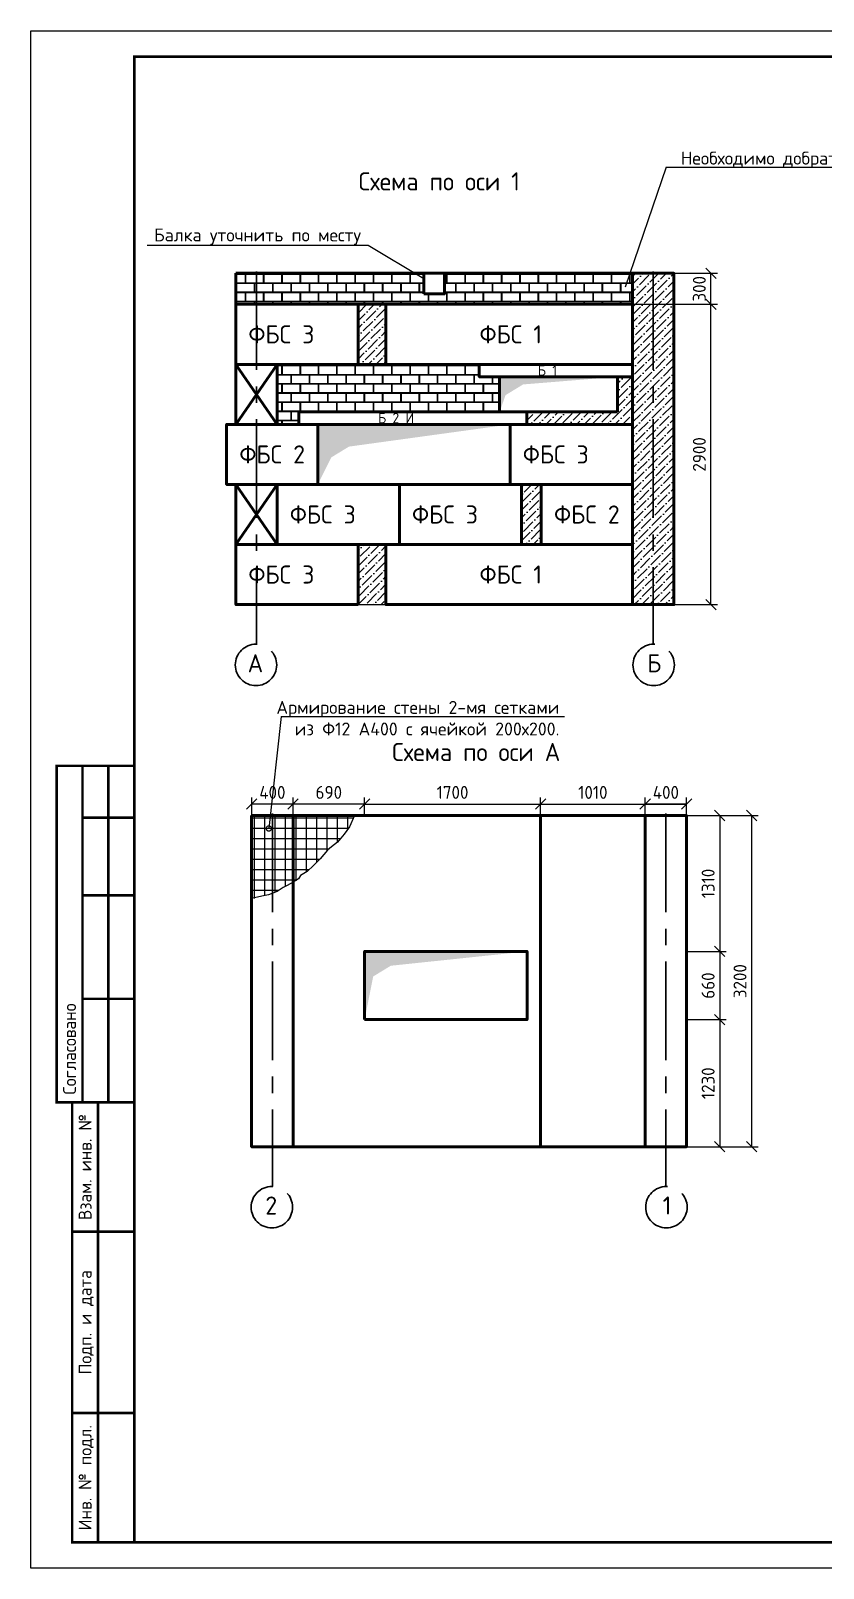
# Model space of a CAD drawing. Header units: millimetres. Extents: x 1601 to 14530, y 1157 to 12625.
# Drawn here: x 7853.9 to 8007, y 2145.9 to 2442.9 of the extents above; entities that cross this region are included whole.
import ezdxf
from ezdxf.enums import TextEntityAlignment as Align

# ---------------------------------------------------------------- set-up
doc = ezdxf.new("R2010")
doc.units = ezdxf.units.MM
doc.linetypes.add('осевая2', pattern=[28.575, 19.05, -3.175, 3.175, -3.175])
for name, color, linetype, lineweight in [('Осевая', 2, 'осевая2', 30), ('Основной', 1, 'Continuous', 60), ('Размер 3.5', 250, 'Continuous', 35)]:
    doc.layers.add(name, color=color, linetype=linetype, lineweight=lineweight)
doc.styles.add('-ISOCPEUR-', font='isocpeur.TTF')
doc.styles.add('GOST', font='GOST Common.ttf')
doc.styles.get("Standard").update_dxf_attribs({"font": 'GOST Common.ttf'})
doc.dimstyles.new('М 1 к 50', dxfattribs={"dimtxt": 2.5, "dimasz": 2, "dimexe": 1.25, "dimexo": 0, "dimgap": 1, "dimtad": 1, "dimdec": 0, "dimlfac": 50, "dimzin": 0, "dimdsep": 46, "dimtxsty": 'GOST', "dimblk": 'OBLIQUE', "dimcen": 0, "dimclrd": 256, "dimclre": 256, "dimclrt": 256, "dimazin": 2, "dimtfac": 1, "dimtdec": 0, "dimtmove": 0, "dimatfit": 3, "dimldrblk": 'NONE', "dimfxl": 1.25, "dimtolj": 1, "dimtzin": 0, "dimlwd": -1, "dimlwe": -1, "dimarcsym": 2})
pattern_1 = [(45, (431.6382, -386.6895), (0.55565335, 2.03739561), [2.619375, -0.523875, 0, -0.523875])]
pattern_2 = [(0, (431.6382, -386.6895), (1.76784, 1.76784), [3.4528125, -0.0828675]), (0, (429.8703, -386.6066), (1.76784, 1.76784), [3.4528125, -0.0828675]), (90, (431.6382, -386.6895), (-1.76784, 1.76784), [-1.8507075, 1.6849725]), (90, (431.5553, -386.6895), (-1.76784, 1.76784), [-1.8507075, 1.6849725])]

# ---------------------------------------------------------------- blocks, each defined once
blk = doc.blocks.new('*U36')
at = {"layer": 'Основной', "ltscale": 20}
blk.add_lwpolyline([(0, -290), (2380, -290), (2380, 290), (0, 290)], close=True, dxfattribs=at)
at = {"layer": 'Основной', "ltscale": 20, "flags": 1}
for tag, p in [('ВЕС', (579, 65)), ('ОБЪЕМ', (580, 62))]:
    blk.add_attdef(tag, p, '', height=2.5, dxfattribs=at)
at = {"layer": 'Основной', "ltscale": 20}
blk.add_attdef('НАЗВАНИЕ', (445, -134), '', height=38.9, dxfattribs=at)
blk = doc.blocks.new('*U328')
at = {"layer": 'Основной', "ltscale": 20}
blk.add_lwpolyline([(0, -290), (1180, -290), (1180, 290), (0, 290)], close=True, dxfattribs=at)
at = {"layer": 'Основной', "ltscale": 20, "flags": 1}
for tag, p in [('ВЕС', (579, 65)), ('ОБЪЕМ', (580, 62))]:
    blk.add_attdef(tag, p, '', height=2.5, dxfattribs=at)
at = {"layer": 'Основной', "ltscale": 20}
blk.add_attdef('НАЗВАНИЕ', (445, -134), '', height=38.9, dxfattribs=at)
blk = doc.blocks.new('*U37')
at = {"layer": 'Основной', "ltscale": 20}
blk.add_lwpolyline([(0, -290), (880, -290), (880, 290), (0, 290)], close=True, dxfattribs=at)
at = {"layer": 'Основной', "ltscale": 20, "flags": 1}
for tag, p in [('ВЕС', (579, 65)), ('ОБЪЕМ', (580, 62))]:
    blk.add_attdef(tag, p, '', height=2.5, dxfattribs=at)
at = {"layer": 'Основной', "ltscale": 20}
blk.add_attdef('НАЗВАНИЕ', (445, -134), '', height=38.9, dxfattribs=at)
blk = doc.blocks.new('_DotSmall')
at = {"color": 0, "linetype": 'ByBlock', "const_width": 0.5}
blk.add_lwpolyline([(-0.0625, 0, 1), (0.0625, 0, 1)], format="xyb", close=True, dxfattribs=at)
blk = doc.blocks.new('_Oblique')
at = {"color": 0, "linetype": 'ByBlock', "lineweight": -2}
blk.add_line((-0.5, -0.5), (0.5, 0.5), dxfattribs=at)
blk = doc.blocks.new('*D398')
at = {"transparency": 16777216}
for p, q in [((7970.14, 2390.06), (7986.56, 2390.06)), ((7985.31, 2332.06), (7985.31, 2390.06)), ((7978.14, 2332.06), (7986.56, 2332.06))]:
    blk.add_line(p, q, dxfattribs=at)
at = {"layer": 'Defpoints', "color": 0, "transparency": 16777216}
for p in [(7970.14, 2390.06), (7985.31, 2390.06), (7978.14, 2332.06)]:
    blk.add_point(p, dxfattribs=at)
at = {"transparency": 16777216, "xscale": 2, "yscale": 2, "zscale": 2}
for p, rotation in [((7985.31, 2390.06), 90), ((7985.31, 2332.06), 270)]:
    blk.add_blockref('_Oblique', p, dxfattribs=dict(at, rotation=rotation))
at = {"transparency": 16777216, "insert": (7983.06, 2361.06), "char_height": 2.5, "attachment_point": 5, "rotation": 90, "style": 'GOST'}
blk.add_mtext('\\A1;2900', dxfattribs=at)
blk = doc.blocks.new('_None')
blk = doc.blocks.new('*D399')
at = {"transparency": 16777216}
for p, q in [((7970.14, 2396.06), (7986.56, 2396.06)), ((7985.31, 2390.06), (7985.31, 2396.06)), ((7982.35, 2390.06), (7986.56, 2390.06))]:
    blk.add_line(p, q, dxfattribs=at)
at = {"layer": 'Defpoints', "color": 0, "transparency": 16777216}
for p in [(7970.14, 2396.06), (7985.31, 2396.06), (7982.35, 2390.06)]:
    blk.add_point(p, dxfattribs=at)
at = {"transparency": 16777216, "xscale": 2, "yscale": 2, "zscale": 2}
for p, rotation in [((7985.31, 2396.06), 90), ((7985.31, 2390.06), 270)]:
    blk.add_blockref('_Oblique', p, dxfattribs=dict(at, rotation=rotation))
at = {"transparency": 16777216, "insert": (7983.06, 2393.06), "char_height": 2.5, "attachment_point": 5, "rotation": 90, "style": 'GOST'}
blk.add_mtext('\\A1;300', dxfattribs=at)
blk = doc.blocks.new('*D400')
at = {"transparency": 16777216}
for p, q in [((7980.6, 2291.31), (7994.42, 2291.31)), ((7993.17, 2227.31), (7993.17, 2291.31)), ((7980.6, 2227.31), (7994.42, 2227.31))]:
    blk.add_line(p, q, dxfattribs=at)
at = {"layer": 'Defpoints', "color": 0, "transparency": 16777216}
for p in [(7980.6, 2291.31), (7993.17, 2291.31), (7980.6, 2227.31)]:
    blk.add_point(p, dxfattribs=at)
at = {"transparency": 16777216, "xscale": 2, "yscale": 2, "zscale": 2}
for p, rotation in [((7993.17, 2291.31), 90), ((7993.17, 2227.31), 270)]:
    blk.add_blockref('_Oblique', p, dxfattribs=dict(at, rotation=rotation))
at = {"transparency": 16777216, "insert": (7990.92, 2259.31), "char_height": 2.5, "attachment_point": 5, "rotation": 90, "style": 'GOST'}
blk.add_mtext('\\A1;3200', dxfattribs=at)
blk = doc.blocks.new('*U372')
blk.add_lwpolyline([(0, 0), (420, 0), (420, -297), (0, -297)], close=True)
at = {"const_width": 0.5}
blk.add_lwpolyline([(20, -5), (415, -5), (415, -292), (20, -292)], close=True, dxfattribs=at)
for points in [[(20, -207), (5, -207), (5, -142), (20, -142)], [(10, -142), (10, -207)], [(15, -142), (15, -207)], [(10, -152), (20, -152)], [(10, -167), (20, -167)], [(10, -187), (20, -187)], [(20, -292), (8, -292), (8, -207), (20, -207)], [(13, -207), (13, -292)], [(8, -232), (20, -232)], [(8, -267), (20, -267)]]:
    blk.add_lwpolyline(points, dxfattribs=at)
at = {"style": 'GOST'}
blk.add_text('Согласовано', height=2.5, rotation=90, dxfattribs=at).set_placement((7.5, -205.5), align=Align.MIDDLE_LEFT)
for s, p in [('Взам. инв. №', (10.5, -219.5)), ('Подп. и дата', (10.5, -249.5)), ('Инв. № подл.', (10.5, -279.5))]:
    blk.add_text(s, height=2.5, rotation=90, dxfattribs=at).set_placement(p, align=Align.MIDDLE_CENTER)
blk.add_attdef('РАЗРАБОТАЛ', text='', height=2.5, dxfattribs=at).set_placement((250.5, -264.22), align=Align.MIDDLE_LEFT)
blk.add_attdef('ПРОВЕРИЛ', (250.75, -270.73), '', height=2.5, dxfattribs=at)
at = {"style": 'GOST', "flags": 8}
for tag, p in [('ЛИСТ', (387.6, -271.87)), ('ЛИСТОВ', (405.3, -271.86)), ('ФОРМАТ', (380.97, -294.75))]:
    blk.add_attdef(tag, text='', height=3, dxfattribs=at).set_placement(p, align=Align.MIDDLE_CENTER)
blk.add_attdef('ИМЯ_ЧЕРТЕЖА_001', (321.53, -284.99), '', height=3, dxfattribs=at)
blk = doc.blocks.new('*D504')
at = {"transparency": 16777216}
for p, q in [((7980.6, 2291.31), (7988.26, 2291.31)), ((7987.01, 2291.31), (7987.01, 2265.05)), ((7980.6, 2265.05), (7988.26, 2265.05))]:
    blk.add_line(p, q, dxfattribs=at)
at = {"layer": 'Defpoints', "color": 0, "transparency": 16777216}
for p in [(7980.6, 2291.31), (7980.6, 2265.05), (7987.01, 2265.05)]:
    blk.add_point(p, dxfattribs=at)
at = {"transparency": 16777216, "xscale": 2, "yscale": 2, "zscale": 2}
for p, rotation in [((7987.01, 2291.31), 90), ((7987.01, 2265.05), 270)]:
    blk.add_blockref('_Oblique', p, dxfattribs=dict(at, rotation=rotation))
at = {"transparency": 16777216, "insert": (7984.76, 2278.18), "char_height": 2.5, "attachment_point": 5, "rotation": 90, "style": 'GOST'}
blk.add_mtext('\\A1;1310', dxfattribs=at)
blk = doc.blocks.new('*D505')
at = {"transparency": 16777216}
for p, q in [((7980.6, 2265.05), (7988.26, 2265.05)), ((7987.01, 2265.05), (7987.01, 2251.88)), ((7980.6, 2251.88), (7988.26, 2251.88))]:
    blk.add_line(p, q, dxfattribs=at)
at = {"layer": 'Defpoints', "color": 0, "transparency": 16777216}
for p in [(7980.6, 2265.05), (7980.6, 2251.88), (7987.01, 2251.88)]:
    blk.add_point(p, dxfattribs=at)
at = {"transparency": 16777216, "xscale": 2, "yscale": 2, "zscale": 2}
for p, rotation in [((7987.01, 2265.05), 90), ((7987.01, 2251.88), 270)]:
    blk.add_blockref('_Oblique', p, dxfattribs=dict(at, rotation=rotation))
at = {"transparency": 16777216, "insert": (7984.76, 2258.46), "char_height": 2.5, "attachment_point": 5, "rotation": 90, "style": 'GOST'}
blk.add_mtext('\\A1;660', dxfattribs=at)
blk = doc.blocks.new('*D506')
at = {"transparency": 16777216}
for p, q in [((7980.6, 2251.88), (7988.26, 2251.88)), ((7987.01, 2251.88), (7987.01, 2227.31)), ((7980.6, 2227.31), (7988.26, 2227.31))]:
    blk.add_line(p, q, dxfattribs=at)
at = {"layer": 'Defpoints', "color": 0, "transparency": 16777216}
for p in [(7980.6, 2251.88), (7980.6, 2227.31), (7987.01, 2227.31)]:
    blk.add_point(p, dxfattribs=at)
at = {"transparency": 16777216, "xscale": 2, "yscale": 2, "zscale": 2}
for p, rotation in [((7987.01, 2251.88), 90), ((7987.01, 2227.31), 270)]:
    blk.add_blockref('_Oblique', p, dxfattribs=dict(at, rotation=rotation))
at = {"transparency": 16777216, "insert": (7984.76, 2239.59), "char_height": 2.5, "attachment_point": 5, "rotation": 90, "style": 'GOST'}
blk.add_mtext('\\A1;1230', dxfattribs=at)
blk = doc.blocks.new('*D507')
at = {"transparency": 16777216}
for p, q in [((7972.6, 2291.31), (7972.6, 2294.77)), ((7980.6, 2293.52), (7972.6, 2293.52)), ((7980.6, 2291.31), (7980.6, 2294.77))]:
    blk.add_line(p, q, dxfattribs=at)
at = {"layer": 'Defpoints', "color": 0, "transparency": 16777216}
for p in [(7972.6, 2293.52), (7972.6, 2291.31), (7980.6, 2291.31)]:
    blk.add_point(p, dxfattribs=at)
at = {"transparency": 16777216, "xscale": 2, "yscale": 2, "zscale": 2, "rotation": 180}
blk.add_blockref('_Oblique', (7972.6, 2293.52), dxfattribs=at)
at = {"transparency": 16777216, "xscale": 2, "yscale": 2, "zscale": 2}
blk.add_blockref('_Oblique', (7980.6, 2293.52), dxfattribs=at)
at = {"transparency": 16777216, "insert": (7976.6, 2295.77), "char_height": 2.5, "attachment_point": 5, "style": 'GOST'}
blk.add_mtext('\\A1;400', dxfattribs=at)
blk = doc.blocks.new('*D508')
at = {"transparency": 16777216}
for p, q in [((7972.6, 2291.31), (7972.6, 2294.77)), ((7972.6, 2293.52), (7980.6, 2293.52)), ((7980.6, 2251.88), (7980.6, 2294.77))]:
    blk.add_line(p, q, dxfattribs=at)
at = {"layer": 'Defpoints', "color": 0, "transparency": 16777216}
for p in [(7980.6, 2293.52), (7972.6, 2291.31), (7980.6, 2251.88)]:
    blk.add_point(p, dxfattribs=at)
at = {"transparency": 16777216, "xscale": 2, "yscale": 2, "zscale": 2, "rotation": 180}
blk.add_blockref('_Oblique', (7972.6, 2293.52), dxfattribs=at)
at = {"transparency": 16777216, "xscale": 2, "yscale": 2, "zscale": 2}
blk.add_blockref('_Oblique', (7980.6, 2293.52), dxfattribs=at)
at = {"transparency": 16777216, "insert": (7976.6, 2295.77), "char_height": 2.5, "attachment_point": 5, "style": 'GOST'}
blk.add_mtext('\\A1;400', dxfattribs=at)
blk = doc.blocks.new('*D510')
at = {"transparency": 16777216}
for p, q in [((7904.6, 2291.31), (7904.6, 2294.77)), ((7918.4, 2293.52), (7904.6, 2293.52)), ((7918.4, 2291.31), (7918.4, 2294.77))]:
    blk.add_line(p, q, dxfattribs=at)
at = {"layer": 'Defpoints', "color": 0, "transparency": 16777216}
for p in [(7904.6, 2293.52), (7904.6, 2291.31), (7918.4, 2291.31)]:
    blk.add_point(p, dxfattribs=at)
at = {"transparency": 16777216, "xscale": 2, "yscale": 2, "zscale": 2, "rotation": 180}
blk.add_blockref('_Oblique', (7904.6, 2293.52), dxfattribs=at)
at = {"transparency": 16777216, "xscale": 2, "yscale": 2, "zscale": 2}
blk.add_blockref('_Oblique', (7918.4, 2293.52), dxfattribs=at)
at = {"transparency": 16777216, "insert": (7911.5, 2295.77), "char_height": 2.5, "attachment_point": 5, "style": 'GOST'}
blk.add_mtext('\\A1;690', dxfattribs=at)
blk = doc.blocks.new('*D511')
at = {"transparency": 16777216}
for p, q in [((7896.6, 2291.31), (7896.6, 2294.77)), ((7904.6, 2293.52), (7896.6, 2293.52)), ((7904.6, 2291.31), (7904.6, 2294.77))]:
    blk.add_line(p, q, dxfattribs=at)
at = {"layer": 'Defpoints', "color": 0, "transparency": 16777216}
for p in [(7896.6, 2293.52), (7896.6, 2291.31), (7904.6, 2291.31)]:
    blk.add_point(p, dxfattribs=at)
at = {"transparency": 16777216, "xscale": 2, "yscale": 2, "zscale": 2, "rotation": 180}
blk.add_blockref('_Oblique', (7896.6, 2293.52), dxfattribs=at)
at = {"transparency": 16777216, "xscale": 2, "yscale": 2, "zscale": 2}
blk.add_blockref('_Oblique', (7904.6, 2293.52), dxfattribs=at)
at = {"transparency": 16777216, "insert": (7900.6, 2295.77), "char_height": 2.5, "attachment_point": 5, "style": 'GOST'}
blk.add_mtext('\\A1;400', dxfattribs=at)
blk = doc.blocks.new('*D515')
at = {"transparency": 16777216}
for p, q in [((7918.4, 2291.31), (7918.4, 2294.77)), ((7918.4, 2293.52), (7952.4, 2293.52)), ((7952.4, 2291.31), (7952.4, 2294.77))]:
    blk.add_line(p, q, dxfattribs=at)
at = {"layer": 'Defpoints', "color": 0, "transparency": 16777216}
for p in [(7952.4, 2293.52), (7918.4, 2291.31), (7952.4, 2291.31)]:
    blk.add_point(p, dxfattribs=at)
at = {"transparency": 16777216, "xscale": 2, "yscale": 2, "zscale": 2, "rotation": 180}
blk.add_blockref('_Oblique', (7918.4, 2293.52), dxfattribs=at)
at = {"transparency": 16777216, "xscale": 2, "yscale": 2, "zscale": 2}
blk.add_blockref('_Oblique', (7952.4, 2293.52), dxfattribs=at)
at = {"transparency": 16777216, "insert": (7935.4, 2295.77), "char_height": 2.5, "attachment_point": 5, "style": 'GOST'}
blk.add_mtext('\\A1;1700', dxfattribs=at)
blk = doc.blocks.new('*D516')
at = {"transparency": 16777216}
for p, q in [((7952.4, 2291.31), (7952.4, 2294.77)), ((7952.4, 2293.52), (7972.6, 2293.52)), ((7972.6, 2291.31), (7972.6, 2294.77))]:
    blk.add_line(p, q, dxfattribs=at)
at = {"layer": 'Defpoints', "color": 0, "transparency": 16777216}
for p in [(7972.6, 2293.52), (7952.4, 2291.31), (7972.6, 2291.31)]:
    blk.add_point(p, dxfattribs=at)
at = {"transparency": 16777216, "xscale": 2, "yscale": 2, "zscale": 2, "rotation": 180}
blk.add_blockref('_Oblique', (7952.4, 2293.52), dxfattribs=at)
at = {"transparency": 16777216, "xscale": 2, "yscale": 2, "zscale": 2}
blk.add_blockref('_Oblique', (7972.6, 2293.52), dxfattribs=at)
at = {"transparency": 16777216, "insert": (7962.5, 2295.77), "char_height": 2.5, "attachment_point": 5, "style": 'GOST'}
blk.add_mtext('\\A1;1010', dxfattribs=at)

msp = doc.modelspace()

# ---------------------------------------------------------------- hatches: boundary and pattern name
h = msp.add_hatch()
h.set_pattern_fill('AR-B816C', scale=0.0087)
h.set_pattern_definition(pattern_2)
h.paths.add_polyline_path([(7970.1413, 2396.0577), (7933.8413, 2396.0577), (7933.8413, 2392.0577), (7929.8413, 2392.0577), (7929.8413, 2396.0577), (7897.5398, 2396.0577), (7897.5398, 2390.058), (7970.1413, 2390.058)])
h.paths.add_polyline_path([(7970.1413, 2396.0577), (7970.1413, 2390.058)], flags=17)
h.paths.add_polyline_path([(7897.5398, 2396.0577), (7893.5413, 2396.0577), (7893.5413, 2390.058), (7897.5398, 2390.058)])
h = msp.add_hatch()
h.set_pattern_fill('ANSI36', scale=0.33)
h.set_pattern_definition(pattern_1)
h.paths.add_polyline_path([(7978.1413, 2396.0577), (7974.1427, 2396.0577), (7974.1427, 2332.058), (7978.1413, 2332.058)])
h.paths.add_polyline_path([(7970.1413, 2378.4578), (7970.1413, 2376.0578), (7970.1413, 2332.058), (7974.1427, 2332.058), (7974.1427, 2396.0577), (7970.1413, 2396.0577)])
h = msp.add_hatch()
h.set_pattern_fill('ANSI36', scale=0.33)
h.set_pattern_definition(pattern_1)
h.paths.add_polyline_path([(7917.1413, 2378.4578), (7922.5413, 2378.4578), (7922.5413, 2390.0577), (7917.1413, 2390.0577)])
h = msp.add_hatch()
h.set_pattern_fill('AR-B816C', scale=0.0087)
h.set_pattern_definition(pattern_2)
h.paths.add_polyline_path([(7944.484, 2369.2579), (7944.484, 2376.0578), (7940.5413, 2376.0578), (7940.5413, 2378.4578), (7922.5413, 2378.4578), (7917.1413, 2378.4578), (7917.1413, 2378.4577), (7901.5413, 2378.4577), (7901.5413, 2366.8579), (7905.7152, 2366.8579), (7905.7152, 2369.2579)])
h = msp.add_hatch(color=7)
h.dxf.hatch_style = 1
h.paths.add_polyline_path([(7945.6282, 2372.5078), (7949.0272, 2374.5767), (7967.2276, 2376.0579), (7944.484, 2376.0578), (7944.484, 2369.2579)])
h = msp.add_hatch()
h.set_pattern_fill('ANSI36', scale=0.33)
h.set_pattern_definition(pattern_1)
h.paths.add_polyline_path([(7967.2276, 2369.2579), (7949.7152, 2369.2579), (7949.7152, 2366.8579), (7967.2276, 2366.8579)])
h.paths.add_polyline_path([(7970.1413, 2376.0578), (7967.2276, 2376.0578), (7967.2276, 2366.8579), (7970.1413, 2366.8579)])
h = msp.add_hatch(color=7)
h.dxf.hatch_style = 1
h.paths.add_polyline_path([(7912.0013, 2360.4996), (7915.4004, 2362.5686), (7946.5413, 2366.8579), (7909.3643, 2366.8579), (7909.3643, 2355.258)])
h = msp.add_hatch()
h.set_pattern_fill('ANSI36', scale=0.33)
h.set_pattern_definition(pattern_1)
h.paths.add_polyline_path([(7952.5413, 2355.2579), (7948.7413, 2355.2579), (7948.7413, 2343.658), (7952.5413, 2343.658)])
h = msp.add_hatch()
h.set_pattern_fill('ANSI36', scale=0.33)
h.set_pattern_definition(pattern_1)
h.paths.add_polyline_path([(7917.1413, 2332.058), (7922.5413, 2332.058), (7922.5413, 2343.658), (7917.1413, 2343.658)])
h = msp.add_hatch(color=7)
h.dxf.hatch_style = 1
h.paths.add_polyline_path([(7920.077, 2260.219), (7923.4761, 2262.288), (7949.7989, 2265.0516), (7918.3989, 2265.0516), (7918.3989, 2251.8761)])

# ---------------------------------------------------------------- linework, layer by layer
for p, q in [((7876.4408, 2401.4527), (7919.1265, 2401.4527)), ((7919.1265, 2401.4527), (7929.8413, 2395.0477)), ((7970.1413, 2390.058), (7970.1413, 2396.0577)), ((7970.1413, 2390.058), (7893.5413, 2390.058)), ((7893.5413, 2390.058), (7893.5413, 2378.4578))]:
    msp.add_line(p, q)
at = {"color": 7}
for p, q in [((7916.2625, 2290.8053), (7896.5989, 2290.8053)), ((7897.0989, 2291.3053), (7897.0989, 2275.3003)), ((7899.0989, 2291.3053), (7899.0989, 2275.8113)), ((7901.0989, 2291.3053), (7901.0989, 2276.4437)), ((7903.0989, 2291.3053), (7903.0989, 2277.5884)), ((7905.0989, 2291.3053), (7905.0989, 2278.7112)), ((7907.0989, 2291.3053), (7907.0989, 2280.3382)), ((7909.0989, 2291.3053), (7909.0989, 2282.2383)), ((7911.0989, 2291.3053), (7911.0989, 2284.4719)), ((7913.0989, 2291.3053), (7913.0989, 2286.1214)), ((7915.0989, 2291.3053), (7915.0989, 2288.6007)), ((7916.4795, 2291.3053), (7915.4994, 2289.1508)), ((7915.2478, 2288.8053), (7896.5989, 2288.8053)), ((7914.4639, 2287.7282), (7913.1695, 2286.1762)), ((7915.4994, 2289.1508), (7914.4639, 2287.7282)), ((7913.6941, 2286.8053), (7896.5989, 2286.8053)), ((7911.4454, 2284.8053), (7896.5989, 2284.8053)), ((7911.2279, 2284.6242), (7909.8041, 2282.9429)), ((7912.0045, 2285.2709), (7911.2279, 2284.6242)), ((7913.1695, 2286.1762), (7912.0045, 2285.2709)), ((7909.6664, 2282.8053), (7896.5989, 2282.8053)), ((7908.5097, 2281.6495), (7907.3447, 2280.4855)), ((7909.8041, 2282.9429), (7908.5097, 2281.6495)), ((7907.6647, 2280.8053), (7896.5989, 2280.8053)), ((7905.2496, 2278.8053), (7896.5989, 2278.8053)), ((7904.6265, 2278.4162), (7903.4616, 2277.7696)), ((7905.662, 2279.0629), (7904.6265, 2278.4162)), ((7906.0504, 2279.7095), (7905.662, 2279.0629)), ((7907.3447, 2280.4855), (7906.0504, 2279.7095)), ((7901.8198, 2276.8053), (7896.5989, 2276.8053)), ((7898.5429, 2275.7002), (7896.5989, 2275.284)), ((7899.8373, 2275.9589), (7898.5429, 2275.7002)), ((7901.52, 2276.6056), (7899.8373, 2275.9589)), ((7902.685, 2277.3816), (7901.52, 2276.6056)), ((7903.4616, 2277.7696), (7902.685, 2277.3816))]:
    msp.add_line(p, q, dxfattribs=at)
msp.add_lwpolyline([(7922.5413, 2343.658), (7917.1413, 2343.658), (7917.1413, 2332.058), (7922.5413, 2332.058)], close=True)
at = {"layer": 'Осевая'}
for p, q in [((7897.5398, 2396.4196), (7897.5398, 2324.4003)), ((7974.1427, 2396.4196), (7974.1427, 2324.4003)), ((7900.5975, 2291.6673), (7900.5975, 2219.6481)), ((7976.6004, 2291.6673), (7976.6004, 2219.6481))]:
    msp.add_line(p, q, dxfattribs=at)
for centre in [(7897.4388, 2320.4013), (7974.2438, 2320.4013), (7900.4964, 2215.6491), (7976.7014, 2215.6491)]:
    msp.add_circle(centre, 4.0002, dxfattribs=at)
at = {"layer": 'Основной'}
for p, q in [((7893.5413, 2390.058), (7893.5413, 2396.0577)), ((7893.5413, 2396.0577), (7978.1413, 2396.0577)), ((7970.1413, 2396.0577), (7970.1413, 2390.058)), ((7970.1413, 2390.058), (7970.1413, 2378.4578)), ((7893.5413, 2378.4578), (7893.5413, 2366.8579)), ((7901.5413, 2366.8579), (7893.5413, 2378.4578)), ((7901.5413, 2378.4578), (7893.5413, 2366.8579)), ((7944.484, 2376.0578), (7944.484, 2369.2579)), ((7967.2276, 2376.0578), (7967.2276, 2369.2579)), ((7970.1413, 2376.0578), (7970.1413, 2332.058)), ((7949.7152, 2369.2579), (7967.2276, 2369.2579)), ((7901.5413, 2366.8578), (7893.5413, 2366.8579)), ((7893.5413, 2355.2579), (7893.5413, 2343.658)), ((7901.5413, 2343.658), (7893.5413, 2355.2579)), ((7901.5413, 2355.2579), (7893.5413, 2343.658)), ((7901.5413, 2343.6579), (7893.5413, 2343.658)), ((7904.5989, 2227.3058), (7904.5989, 2291.3053)), ((7952.3989, 2291.3053), (7952.3989, 2227.3058)), ((7972.5989, 2227.3058), (7972.5989, 2291.3053))]:
    msp.add_line(p, q, dxfattribs=at)
for points in [[(7929.8413, 2392.0577), (7933.8413, 2392.0577), (7933.8413, 2396.0577), (7929.8413, 2396.0577)], [(7922.5413, 2378.4578), (7917.1413, 2378.4578), (7917.1413, 2390.0577), (7922.5413, 2390.0577)], [(7901.5413, 2378.4578), (7893.5413, 2378.4578), (7893.5413, 2366.8579), (7901.5413, 2366.8579)], [(7970.1413, 2378.4578), (7940.5413, 2378.4578), (7940.5413, 2376.0578), (7970.1413, 2376.0578)], [(7905.7152, 2366.8579), (7949.7152, 2366.8579), (7949.7152, 2369.2579), (7905.7152, 2369.2579)], [(7901.5413, 2355.2579), (7893.5413, 2355.2579), (7893.5413, 2343.658), (7901.5413, 2343.658)], [(7896.5989, 2291.3053), (7980.5989, 2291.3053), (7980.5989, 2227.3058), (7896.5989, 2227.3058)], [(7918.3989, 2251.8761), (7949.7989, 2251.8761), (7949.7989, 2265.0516), (7918.3989, 2265.0516)]]:
    msp.add_lwpolyline(points, close=True, dxfattribs=at)
msp.add_lwpolyline([(7970.1413, 2376.0578), (7970.1413, 2332.058), (7978.1413, 2332.058), (7978.1413, 2396.0577), (7970.1413, 2396.0577), (7970.1413, 2376.0578)], dxfattribs=at)
at = {"layer": 'Размер 3.5', "color": 7, "linetype": 'ByBlock', "lineweight": -2, "ltscale": 50}
for p, q in [((7976.6814, 2416.5373), (7968.7576, 2393.378)), ((7902.2835, 2310.4404), (7899.9174, 2288.8053))]:
    msp.add_line(p, q, dxfattribs=at)
for points in [[(7976.6814, 2416.5373), (8031.4314, 2416.5373)], [(7902.2835, 2310.4404), (7957.0335, 2310.4404)]]:
    msp.add_lwpolyline(points, dxfattribs=at)

# ---------------------------------------------------------------- block references
msp.add_blockref('*U372', (7853.9325, 2442.8995))
at = {"layer": 'Основной', "xscale": -0.02, "yscale": 0.02, "zscale": 0.02}
for name, p in [('*U328', (7917.1413, 2384.2577)), ('*U36', (7970.1413, 2384.2578)), ('*U37', (7909.3643, 2361.0579)), ('*U328', (7970.1413, 2361.0579)), ('*U328', (7925.1413, 2349.458)), ('*U328', (7948.7413, 2349.458)), ('*U37', (7970.1413, 2349.4579)), ('*U328', (7917.1413, 2337.858)), ('*U36', (7970.1413, 2337.858))]:
    msp.add_blockref(name, p, dxfattribs=at)
at = {"layer": 'Размер 3.5', "color": 7, "lineweight": -2, "ltscale": 50, "xscale": 1.999999999999998, "yscale": 1.999999999999998, "zscale": 1.999999999999998, "rotation": 277.4985675372507}
msp.add_blockref('_DotSmall', (7899.9174, 2288.8053), dxfattribs=at)

# ---------------------------------------------------------------- texts
at = {"layer": 'Основной', "char_height": 3.5, "attachment_point": 5}
for s, insert in [('А', (7897.3238, 2320.7204)), ('Б', (7974.3587, 2320.7204)), ('2', (7900.3815, 2215.9681)), ('1', (7976.8164, 2215.9681))]:
    msp.add_mtext_dynamic_manual_height_columns(s, width=5.739849, gutter_width=12.5, heights=[0], dxfattribs=dict(at, insert=insert))
at = {"layer": 'Размер 3.5', "color": 7, "lineweight": 25, "ltscale": 50, "char_height": 2.5, "attachment_point": 3, "style": '-ISOCPEUR-'}
for s, insert in [('Необходимо добрать кирпичной \\Pкладкой', (8030.4314, 2419.5373)), ('Балка уточнить по месту ', (7917.6908, 2404.7027)), ('Армирование стены 2-мя сетками\\Pиз Ф12 А400 с ячейкой 200х200.', (7956.0335, 2313.4404))]:
    msp.add_mtext(s, dxfattribs=dict(at, insert=insert))
at = {"layer": 'Размер 3.5', "attachment_point": 5, "style": 'GOST'}
for s, width, heights, insert, char_height in [('Схема по оси 1', 37.356069, [0], (7932.8266, 2413.8012), 3.5), ('{\\C7;ФБС 3}', 15.874668, [5.3157], (7902.3413, 2384.2577), 3.5), ('{\\C7;ФБС 1}', 27.497551, [0], (7946.6384, 2384.2578), 3.5), ('{\\C7;Б 1}', 15.874668, [5.3157], (7953.7449, 2377.2876), 2), ('{\\C7;Б 2 И}', 15.874668, [5.3157], (7924.4976, 2368.0786), 2), ('{\\C7;ФБС 2}', 15.874668, [5.3157], (7900.5643, 2361.0579), 3.5), ('{\\C7;ФБС 3}', 15.874668, [5.3157], (7955.3413, 2361.0579), 3.5), ('{\\C7;ФБС 3}', 15.874668, [5.3157], (7910.3413, 2349.458), 3.5), ('{\\C7;ФБС 3}', 15.874668, [5.3157], (7933.9413, 2349.458), 3.5), ('{\\C7;ФБС 2}', 15.874668, [5.3157], (7961.3413, 2349.4579), 3.5), ('{\\C7;ФБС 3}', 15.874668, [5.3157], (7902.3413, 2337.858), 3.5), ('{\\C7;ФБС 1}', 27.497551, [0], (7946.6384, 2337.858), 3.5), ('Схема по оси A', 37.356069, [0], (7939.9696, 2303.5776), 3.5)]:
    msp.add_mtext_dynamic_manual_height_columns(s, width=width, gutter_width=12.5, heights=heights, dxfattribs=dict(at, insert=insert, char_height=char_height))

# ---------------------------------------------------------------- dimensions: what is measured, and where the dimension line sits
dim = msp.add_linear_dim(base=(7985.3095, 2396.0577), p1=(7982.3504, 2390.058), p2=(7970.1413, 2396.0577), angle=90, dimstyle='М 1 к 50')
dim.commit()
dim.dimension.update_dxf_attribs({"geometry": '*D399', "text_midpoint": (7985.3095, 2393.0579), "dimtype": 160})
for base, p1, p2, picture, middle in [((7985.3095, 2390.058), (7978.1413, 2332.058), (7970.1413, 2390.058), '*D398', (7983.0595, 2361.058)), ((7993.1708, 2291.3053), (7980.5989, 2227.3058), (7980.5989, 2291.3053), '*D400', (7990.9208, 2259.3055))]:
    dim = msp.add_linear_dim(base=base, p1=p1, p2=p2, angle=90, dimstyle='М 1 к 50')
    dim.commit()
    dim.dimension.update_dxf_attribs({"geometry": picture, "text_midpoint": middle})
for base, p1, p2, picture, middle in [((7896.5989, 2293.5249), (7904.5989, 2291.3053), (7896.5989, 2291.3053), '*D511', (7900.5989, 2295.7749)), ((7904.5989, 2293.5249), (7918.3989, 2291.3053), (7904.5989, 2291.3053), '*D510', (7911.4989, 2295.7749)), ((7952.3989, 2293.5249), (7918.3989, 2291.3053), (7952.3989, 2291.3053), '*D515', (7935.3989, 2295.7749)), ((7972.5989, 2293.5249), (7952.3989, 2291.3053), (7972.5989, 2291.3053), '*D516', (7962.4989, 2295.7749)), ((7980.5989, 2293.5249), (7972.5989, 2291.3053), (7980.5989, 2251.8761), '*D508', (7976.5989, 2295.7749))]:
    dim = msp.add_linear_dim(base=base, p1=p1, p2=p2, dimstyle='М 1 к 50', override={"dimtmove": 1})
    dim.commit()
    dim.dimension.update_dxf_attribs({"geometry": picture, "text_midpoint": middle})
dim = msp.add_linear_dim(base=(7972.5989, 2293.5249), p1=(7980.5989, 2291.3053), p2=(7972.5989, 2291.3053), dimstyle='М 1 к 50')
dim.commit()
dim.dimension.update_dxf_attribs({"geometry": '*D507', "text_midpoint": (7976.5989, 2295.7749)})
dim = msp.add_linear_dim(base=(7987.0148, 2265.0516), p1=(7980.5989, 2291.3053), p2=(7980.5989, 2265.0516), angle=90, text='1310', dimstyle='М 1 к 50')
dim.commit()
dim.dimension.update_dxf_attribs({"geometry": '*D504', "text_midpoint": (7984.7648, 2278.1785)})
for base, p1, p2, text, picture, middle in [((7987.0148, 2251.8761), (7980.5989, 2265.0516), (7980.5989, 2251.8761), '660', '*D505', (7984.7648, 2258.4639)), ((7987.0148, 2227.3058), (7980.5989, 2251.8761), (7980.5989, 2227.3058), '1230', '*D506', (7984.7648, 2239.591))]:
    dim = msp.add_linear_dim(base=base, p1=p1, p2=p2, angle=90, text=text, dimstyle='М 1 к 50', override={"dimtmove": 1})
    dim.commit()
    dim.dimension.update_dxf_attribs({"geometry": picture, "text_midpoint": middle})

doc.saveas('drawing.dxf')
